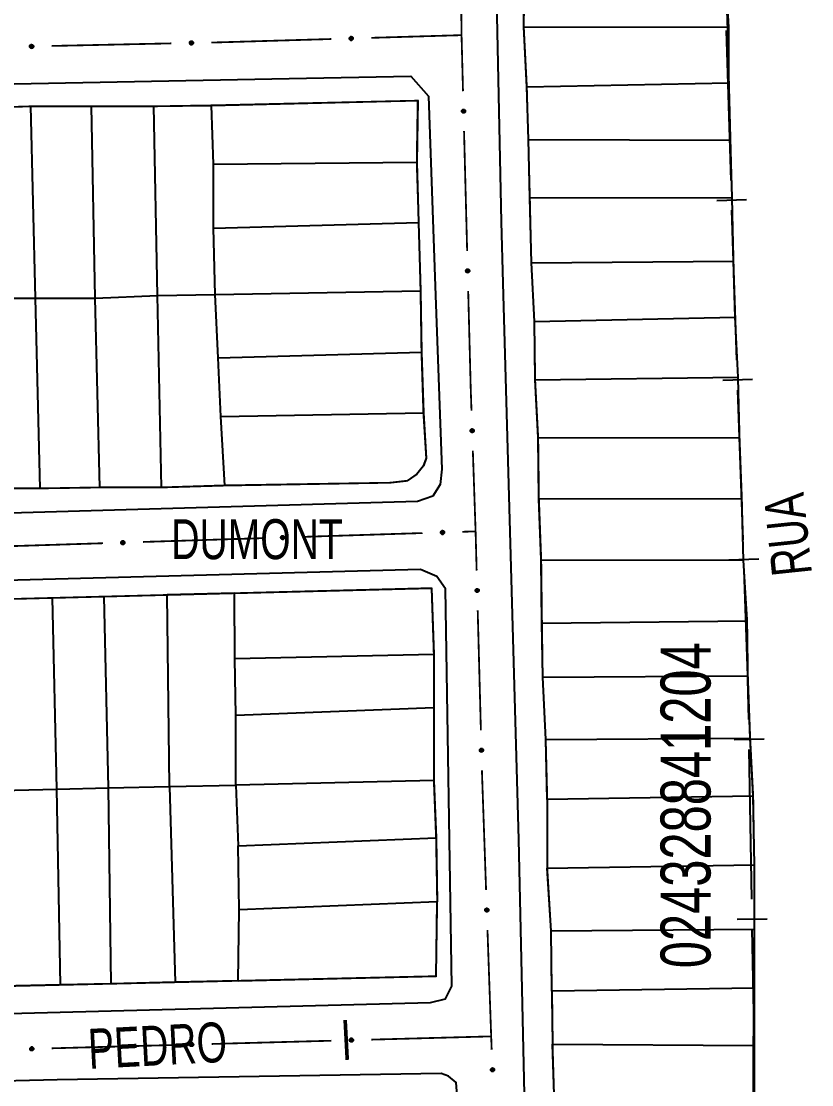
# Model space of a CAD drawing. Extents: x 203604 to 204690, y 4848469 to 4850418.
# Drawn here: x 204055.9 to 204135.1, y 4849908.1 to 4850014.5 of the extents above; entities that cross this region are included whole.
import ezdxf

# ---------------------------------------------------------------- set-up
doc = ezdxf.new("R2010")
doc.units = 0
doc.header["$LTSCALE"] = 1.5
doc.header["$MEASUREMENT"] = 0
for name, color, linetype in [('CD_MALHA_LOTES', 7, 'CONTINUOUS'), ('CD_TXT_QUADRA', 2, 'CONTINUOUS'), ('LM-LIM-SETORES-BAIRROS', 7, 'CONTINUOUS'), ('RU-QUADRA', 210, 'CONTINUOUS'), ('SV-EIXO-RUA-PAV', 20, 'CONTINUOUS'), ('SV-RUA-PAVIM', 7, 'CONTINUOUS'), ('SV-TXT-RUA-N-PAV', 7, 'CONTINUOUS'), ('SV-TXT-RUA-PAV', 7, 'CONTINUOUS')]:
    doc.layers.add(name, color=color, linetype=linetype)
doc.styles.add('ARIAL', font='ARIAL.SHX')

msp = doc.modelspace()

# ---------------------------------------------------------------- linework, layer by layer
at = {"layer": 'CD_MALHA_LOTES', "linetype": 'Continuous', "flags": 128}
for points in [[(204106.235214, 4850013.913119), (204106.310996, 4850020.278766)], [(204126.772004, 4850013.874946), (204106.235214, 4850013.913119)], [(204106.53834, 4850007.926379), (204106.235214, 4850013.913119)], [(204106.53834, 4850007.926379), (204126.772004, 4850008.343178)], [(204106.689903, 4850002.659564), (204106.53834, 4850007.926379)], [(204074.976898, 4850006.079948), (204095.613416, 4850006.553263)], [(204095.613416, 4850006.553263), (204095.518754, 4850000.400172)], [(204051.027176, 4850005.795959), (204056.896278, 4850005.985285)], [(204057.369593, 4849986.76871), (204056.896278, 4850005.985285)], [(204056.896278, 4850005.985285), (204062.954706, 4850005.985285)], [(204062.954706, 4850005.985285), (204069.202459, 4850005.985285)], [(204063.333357, 4849986.76871), (204062.954706, 4850005.985285)], [(204069.202459, 4850005.985285), (204074.976898, 4850006.079948)], [(204069.581111, 4849987.052699), (204069.202459, 4850005.985285)], [(204075.166224, 4850000.210846), (204074.976898, 4850006.079948)], [(204106.689903, 4850002.659564), (204126.923567, 4850002.583783)], [(204106.841466, 4849996.824388), (204106.689903, 4850002.659564)], [(204075.166224, 4850000.210846), (204095.518754, 4850000.400172)], [(204075.166224, 4849993.773767), (204075.166224, 4850000.210846)], [(204095.518754, 4850000.400172), (204095.708079, 4849994.341745)], [(204106.841466, 4849996.824388), (204127.07513, 4849996.862279)], [(204106.993029, 4849990.307178), (204106.841466, 4849996.824388)], [(204075.166224, 4849993.773767), (204095.708079, 4849994.341745)], [(204075.355549, 4849987.147362), (204075.166224, 4849993.773767)], [(204095.708079, 4849994.341745), (204095.897405, 4849987.526014)], [(204106.993029, 4849990.307178), (204127.226693, 4849990.496632)], [(204107.296155, 4849984.434111), (204106.993029, 4849990.307178)], [(204075.355549, 4849987.147362), (204095.897405, 4849987.526014)], [(204095.897405, 4849987.526014), (204095.992068, 4849981.372923)], [(204051.78448, 4849986.76871), (204057.369593, 4849986.76871)], [(204057.842907, 4849967.741461), (204057.369593, 4849986.76871)], [(204057.369593, 4849986.76871), (204063.333357, 4849986.76871)], [(204063.333357, 4849986.76871), (204069.581111, 4849987.052699)], [(204063.806672, 4849967.836124), (204063.333357, 4849986.76871)], [(204069.581111, 4849987.052699), (204075.355549, 4849987.147362)], [(204069.959762, 4849967.836124), (204069.581111, 4849987.052699)], [(204075.639538, 4849980.804946), (204075.355549, 4849987.147362)], [(204107.296155, 4849984.434111), (204127.378256, 4849984.8888)], [(204107.371937, 4849978.598935), (204107.296155, 4849984.434111)], [(204075.639538, 4849980.804946), (204095.992068, 4849981.372923)], [(204095.992068, 4849981.372923), (204096.181394, 4849975.314496)], [(204075.923527, 4849974.935844), (204075.639538, 4849980.804946)], [(204107.371937, 4849978.598935), (204127.681382, 4849978.86417)], [(204107.675063, 4849972.83954), (204107.371937, 4849978.598935)], [(204075.923527, 4849974.935844), (204096.181394, 4849975.314496)], [(204076.302179, 4849968.02545), (204075.923527, 4849974.935844)], [(204096.181394, 4849975.314496), (204096.465383, 4849970.770675), (204096.181394, 4849970.013372), (204095.518754, 4849969.161405), (204094.572124, 4849968.498765), (204092.868191, 4849968.309439), (204076.302179, 4849968.02545)], [(204107.675063, 4849972.83954), (204127.832945, 4849972.801649)], [(204107.750844, 4849966.701237), (204107.675063, 4849972.83954)], [(204057.842907, 4849967.741461), (204052.352457, 4849967.741461)], [(204063.806672, 4849967.836124), (204057.842907, 4849967.741461)], [(204069.959762, 4849967.836124), (204063.806672, 4849967.836124)], [(204076.302179, 4849968.02545), (204069.959762, 4849967.836124)], [(204107.750844, 4849966.701237), (204128.060289, 4849966.739128)], [(204107.978189, 4849960.600826), (204107.750844, 4849966.701237)], [(204107.978189, 4849960.600826), (204128.211852, 4849960.562935)], [(204108.05397, 4849954.235179), (204107.978189, 4849960.600826)], [(204077.28666, 4849957.249547), (204097.002012, 4849957.759916)], [(204097.002012, 4849957.759916), (204097.227215, 4849951.116433)], [(204053.647463, 4849956.637602), (204059.051623, 4849956.777499)], [(204059.051623, 4849956.777499), (204064.233645, 4849956.911646)], [(204059.497256, 4849937.634385), (204059.051623, 4849956.777499)], [(204064.233645, 4849956.911646), (204070.532187, 4849957.074695)], [(204064.681954, 4849937.754032), (204064.233645, 4849956.911646)], [(204077.28666, 4849957.249547), (204070.532187, 4849957.074695)], [(204070.764388, 4849937.894396), (204070.532187, 4849957.074695)], [(204077.296767, 4849950.666028), (204077.28666, 4849957.249547)], [(204108.05397, 4849954.235179), (204128.59076, 4849954.500414)], [(204108.129752, 4849948.854691), (204108.05397, 4849954.235179)], [(204097.227215, 4849951.116433), (204077.296767, 4849950.666028)], [(204097.227215, 4849951.116433), (204097.227215, 4849945.824168)], [(204077.409369, 4849945.035958), (204077.296767, 4849950.666028)], [(204108.129752, 4849948.854691), (204128.666541, 4849948.968364)], [(204108.432878, 4849942.602717), (204108.129752, 4849948.854691)], [(204077.409369, 4849945.035958), (204097.227215, 4849945.824168)], [(204097.227215, 4849945.824168), (204097.227215, 4849938.505077)], [(204077.412126, 4849938.047805), (204077.409369, 4849945.035958)], [(204108.432878, 4849942.602717), (204128.893886, 4849942.75428)], [(204108.584441, 4849936.615977), (204108.432878, 4849942.602717)], [(204097.227215, 4849938.505077), (204077.412126, 4849938.047805)], [(204097.227215, 4849938.505077), (204097.452418, 4849932.762405)], [(204053.875676, 4849937.491664), (204059.497256, 4849937.634385)], [(204059.497256, 4849937.634385), (204064.681954, 4849937.754032)], [(204059.850661, 4849918.04219), (204059.497256, 4849937.634385)], [(204064.681954, 4849937.754032), (204070.764388, 4849937.894396)], [(204064.917616, 4849918.159458), (204064.681954, 4849937.754032)], [(204070.764388, 4849937.894396), (204077.412126, 4849938.047805)], [(204070.764388, 4849937.894396), (204071.335064, 4849918.307981)], [(204077.412126, 4849938.047805), (204077.634571, 4849931.974195)], [(204129.197012, 4849936.919103), (204108.584441, 4849936.615977)], [(204108.584441, 4849936.615977), (204108.584441, 4849929.71986)], [(204077.634571, 4849931.974195), (204097.452418, 4849932.762405)], [(204077.747173, 4849925.555916), (204077.634571, 4849931.974195)], [(204097.452418, 4849932.762405), (204097.565019, 4849926.344125)], [(204108.584441, 4849929.71986), (204129.310684, 4849930.060876)], [(204108.963348, 4849923.467885), (204108.584441, 4849929.71986)], [(204077.642576, 4849918.45396), (204077.747173, 4849925.555916)], [(204097.565019, 4849926.344125), (204077.747173, 4849925.555916)], [(204097.452418, 4849918.912433), (204097.565019, 4849926.344125)], [(204108.963348, 4849923.467885), (204129.310684, 4849923.619448)], [(204109.03913, 4849917.405364), (204108.963348, 4849923.467885)], [(204064.917616, 4849918.159458), (204059.850661, 4849918.04219)], [(204071.335064, 4849918.307981), (204064.917616, 4849918.159458)], [(204077.642576, 4849918.45396), (204071.335064, 4849918.307981)], [(204077.642576, 4849918.45396), (204097.452418, 4849918.912433)], [(204059.850661, 4849918.04219), (204053.880772, 4849917.904025)], [(204129.310684, 4849917.70849), (204109.03913, 4849917.405364)], [(204109.03913, 4849917.405364), (204109.114911, 4849912.100658)], [(204109.266475, 4849907.061188), (204109.114911, 4849912.100658)]]:
    msp.add_lwpolyline(points, dxfattribs=at)
at = {"layer": 'CD_MALHA_LOTES', "linetype": 'Continuous'}
for points in [[(204126.772004, 4850013.874946), (204126.393096, 4850020.695564)], [(204126.772004, 4850008.343178), (204126.772004, 4850013.874946)], [(204126.923567, 4850002.583783), (204126.772004, 4850008.343178)], [(204127.07513, 4849996.862279), (204126.923567, 4850002.583783)], [(204127.226693, 4849990.496632), (204127.07513, 4849996.862279)], [(204127.378256, 4849984.8888), (204127.226693, 4849990.496632)], [(204127.681382, 4849978.86417), (204127.378256, 4849984.8888)], [(204127.832945, 4849972.801649), (204127.681382, 4849978.86417)], [(204128.060289, 4849966.739128), (204127.832945, 4849972.801649)], [(204128.211852, 4849960.562935), (204128.060289, 4849966.739128)], [(204128.59076, 4849954.500414), (204128.211852, 4849960.562935)], [(204128.666541, 4849948.968364), (204128.59076, 4849954.500414)], [(204128.893886, 4849942.75428), (204128.666541, 4849948.968364)], [(204129.197012, 4849936.919103), (204128.893886, 4849942.75428)], [(204129.310684, 4849930.060876), (204129.197012, 4849936.919103)], [(204129.310684, 4849923.619448), (204129.310684, 4849930.060876)], [(204129.310684, 4849917.70849), (204129.310684, 4849923.619448)], [(204129.234903, 4849911.987413), (204129.310684, 4849917.70849)], [(204109.114911, 4849912.100658), (204129.234903, 4849911.987413)], [(204129.234903, 4849907.288532), (204129.234903, 4849911.987413)]]:
    msp.add_lwpolyline(points, dxfattribs=at)
at = {"layer": 'LM-LIM-SETORES-BAIRROS'}
for points in [[(204126.978653, 4849998.577521), (204126.518449, 4850013.57046)], [(204128.539307, 4849996.624483), (204125.540719, 4849996.532442)], [(204127.226693, 4849990.496632), (204127.070693, 4849995.578933)], [(204127.258409, 4849989.581877), (204127.226693, 4849990.496632)], [(204127.570265, 4849980.587281), (204127.258409, 4849989.581877)], [(204129.138666, 4849978.640458), (204126.140467, 4849978.536506)], [(204128.193978, 4849962.59809), (204127.674217, 4849977.589083)], [(204129.762379, 4849960.651268), (204126.76418, 4849960.547315)], [(204128.666541, 4849948.968364), (204128.29793, 4849959.599892)], [(204128.672847, 4849948.606335), (204128.666541, 4849948.968364)], [(204128.742509, 4849944.606942), (204128.672847, 4849948.606335)], [(204130.277112, 4849942.633368), (204127.277567, 4849942.581122)], [(204129.055986, 4849926.609672), (204128.794755, 4849941.607397)], [(204130.590589, 4849924.636098), (204127.591044, 4849924.583852)], [(204129.310684, 4849911.986986), (204129.108232, 4849923.610127)], [(204129.312485, 4849911.611894), (204129.310684, 4849911.986986)], [(204129.326885, 4849908.611929), (204129.312485, 4849911.611894)]]:
    msp.add_lwpolyline(points, dxfattribs=at)
at = {"layer": 'RU-QUADRA', "linetype": 'Continuous', "const_width": 0.18, "flags": 128}
for points in [[(204125.786844, 4850037.405387), (204105.780525, 4850037.140152), (204105.932088, 4850031.608102), (204106.083651, 4850026.038161), (204106.310996, 4850020.278766), (204106.235214, 4850013.913119), (204106.53834, 4850007.926379), (204106.689903, 4850002.659564), (204106.841466, 4849996.824388), (204106.993029, 4849990.307178), (204107.296155, 4849984.434111), (204107.371937, 4849978.598935), (204107.675063, 4849972.83954), (204107.750844, 4849966.701237), (204107.978189, 4849960.600826), (204108.05397, 4849954.235179), (204108.129752, 4849948.854691), (204108.432878, 4849942.602717), (204108.584441, 4849936.615977), (204108.584441, 4849929.71986), (204108.963348, 4849923.467885), (204109.03913, 4849917.405364), (204109.114911, 4849912.100658), (204109.266475, 4849907.061188)], [(204129.310684, 4849907.288532), (204129.310684, 4849911.986986), (204129.310684, 4849917.70849), (204129.310684, 4849923.619448), (204129.310684, 4849930.060876), (204129.197012, 4849936.919103), (204128.893886, 4849942.75428), (204128.666541, 4849948.968364), (204128.59076, 4849954.500414), (204128.211852, 4849960.562935), (204128.060289, 4849966.739128), (204127.832945, 4849972.801649), (204127.681382, 4849978.86417), (204127.378256, 4849984.8888), (204127.226693, 4849990.496632), (204127.07513, 4849996.862279), (204126.923567, 4850002.583783), (204126.772004, 4850008.343178), (204126.620441, 4850013.875228), (204126.393096, 4850020.695564), (204126.08997, 4850026.417068), (204125.862626, 4850031.721774), (204125.786844, 4850037.405387)], [(204052.352457, 4849967.741461), (204057.842907, 4849967.741461), (204063.806672, 4849967.836124), (204069.959762, 4849967.836124), (204076.302179, 4849968.02545), (204092.868191, 4849968.309439), (204094.572124, 4849968.498765), (204095.518754, 4849969.161405), (204096.181394, 4849970.013372), (204096.465383, 4849970.770675), (204096.181394, 4849975.314496), (204095.992068, 4849981.372923), (204095.897405, 4849987.526014), (204095.708079, 4849994.341745), (204095.518754, 4850000.400172), (204095.613416, 4850006.553263), (204074.976898, 4850006.079948), (204069.202459, 4850005.985285), (204062.954706, 4850005.985285), (204056.896278, 4850005.985285), (204051.027176, 4850005.795959)], [(204053.880772, 4849917.904025), (204059.850661, 4849918.04219), (204064.917616, 4849918.159458), (204071.335064, 4849918.307981), (204077.642576, 4849918.45396), (204097.452418, 4849918.912433), (204097.565019, 4849926.344125), (204097.452418, 4849932.762405), (204097.227215, 4849938.505077), (204097.227215, 4849945.824168), (204097.227215, 4849951.116433), (204097.002012, 4849957.759916), (204077.28666, 4849957.249547), (204070.532187, 4849957.074695), (204064.233645, 4849956.911646), (204059.051623, 4849956.777499), (204053.647463, 4849956.637602)]]:
    msp.add_lwpolyline(points, dxfattribs=at)
at = {"layer": 'SV-EIXO-RUA-PAV', "const_width": 0.18}
for points in [[(204099.946686, 4850019.500584), (204099.997943, 4850013.500803)], [(204090.96124, 4850012.841449), (204099.957279, 4850013.108439)], [(204099.957279, 4850013.108439), (204100.01, 4850013.11)], [(204099.997943, 4850013.500803), (204100, 4850013.26)], [(204100, 4850013.26), (204100.149455, 4850007.502751)], [(204058.971801, 4850012.029914), (204070.969038, 4850012.287397)], [(204074.968117, 4850012.373224), (204075.75, 4850012.39)], [(204075.75, 4850012.39), (204086.963, 4850012.722786)], [(204100.253257, 4850003.504098), (204100.564665, 4849991.50814)], [(204100.668467, 4849987.509487), (204100.902023, 4849978.512518)], [(204100.902023, 4849978.512518), (204100.92, 4849977.82)], [(204100.92, 4849977.82), (204100.998574, 4849975.514089)], [(204101.134796, 4849971.516409), (204101.407238, 4849963.52105)], [(204068.109788, 4849962.379955), (204080.103713, 4849962.761759)], [(204084.101687, 4849962.889026), (204096.095612, 4849963.27083)], [(204100.093587, 4849963.398098), (204101.09308, 4849963.429915)], [(204101.09308, 4849963.429915), (204101.41, 4849963.44)], [(204101.407238, 4849963.52105), (204101.41, 4849963.44)], [(204101.41, 4849963.44), (204101.514189, 4849959.522482)], [(204052.117889, 4849961.870884), (204064.111813, 4849962.252687)], [(204101.620535, 4849955.523896), (204101.939571, 4849943.528138)], [(204102.045916, 4849939.529552), (204102.06, 4849939)], [(204102.06, 4849939), (204102.459525, 4849927.536699)], [(204102.598851, 4849923.539126), (204102.947165, 4849913.545194)], [(204102.97, 4849912.89), (204090.974423, 4849912.564219)], [(204102.947165, 4849913.545194), (204102.97, 4849912.89)], [(204102.97, 4849912.89), (204103.020605, 4849911.546545)], [(204070.981795, 4849912.021251), (204058.986218, 4849911.69547)], [(204086.975897, 4849912.455626), (204074.98032, 4849912.129845)]]:
    msp.add_lwpolyline(points, dxfattribs=at)
at = {"layer": 'SV-EIXO-RUA-PAV'}
for points in [[(204088.815237, 4850012.887887), (204088.848272, 4850012.923953), (204088.884038, 4850012.948195), (204088.919689, 4850012.959828), (204088.953873, 4850012.961892), (204088.989082, 4850012.960066), (204089.024175, 4850012.950393), (204089.060745, 4850012.931029), (204089.097157, 4850012.898145), (204089.119582, 4850012.859873), (204089.132857, 4850012.825532), (204089.137062, 4850012.790011), (204089.134715, 4850012.755837), (204089.123462, 4850012.719717), (204089.103477, 4850012.682848), (204089.069524, 4850012.647035), (204089.034296, 4850012.623509), (204088.999518, 4850012.613163), (204088.963781, 4850012.609161), (204088.927857, 4850012.611457), (204088.893464, 4850012.62115), (204088.856379, 4850012.641339), (204088.821476, 4850012.675319), (204088.797611, 4850012.710186), (204088.786779, 4850012.74481), (204088.783631, 4850012.780082), (204088.785034, 4850012.815419), (204088.793289, 4850012.8511), (204088.815237, 4850012.887887)], [(204056.826252, 4850012.093973), (204056.859582, 4850012.129766), (204056.895546, 4850012.153713), (204056.931291, 4850012.165053), (204056.965491, 4850012.166837), (204057.000684, 4850012.164722), (204057.035696, 4850012.154761), (204057.072106, 4850012.135097), (204057.108246, 4850012.101915), (204057.130357, 4850012.063461), (204057.143349, 4850012.029012), (204057.147263, 4850011.993457), (204057.144635, 4850011.959303), (204057.133085, 4850011.923277), (204057.112798, 4850011.886573), (204057.078553, 4850011.85104), (204057.043133, 4850011.827805), (204057.008271, 4850011.817745), (204056.972502, 4850011.814036), (204056.936598, 4850011.816627), (204056.902286, 4850011.826603), (204056.865368, 4850011.847095), (204056.830745, 4850011.88136), (204056.807167, 4850011.916422), (204056.79662, 4850011.951134), (204056.793762, 4850011.986431), (204056.795454, 4850012.021755), (204056.804002, 4850012.057367), (204056.826252, 4850012.093973)], [(204072.822568, 4850012.437283), (204072.855898, 4850012.473076), (204072.891862, 4850012.497023), (204072.927607, 4850012.508363), (204072.961807, 4850012.510147), (204072.997, 4850012.508032), (204073.032012, 4850012.498071), (204073.068423, 4850012.478407), (204073.104563, 4850012.445225), (204073.126673, 4850012.406771), (204073.139665, 4850012.372321), (204073.143579, 4850012.336767), (204073.140951, 4850012.302613), (204073.129402, 4850012.266587), (204073.109114, 4850012.229883), (204073.074869, 4850012.19435), (204073.039449, 4850012.171115), (204073.004587, 4850012.161055), (204072.968819, 4850012.157346), (204072.932915, 4850012.159936), (204072.898603, 4850012.169912), (204072.861685, 4850012.190405), (204072.827061, 4850012.22467), (204072.803484, 4850012.259732), (204072.792936, 4850012.294444), (204072.790078, 4850012.329741), (204072.791771, 4850012.365065), (204072.800319, 4850012.400677), (204072.822568, 4850012.437283)], [(204100.307671, 4850005.649913), (204100.343613, 4850005.616745), (204100.367722, 4850005.580889), (204100.379222, 4850005.545195), (204100.38116, 4850005.511004), (204100.379203, 4850005.475801), (204100.369399, 4850005.440745), (204100.3499, 4850005.404247), (204100.316881, 4850005.367958), (204100.278526, 4850005.345675), (204100.244136, 4850005.332528), (204100.208599, 4850005.328454), (204100.174434, 4850005.330928), (204100.138356, 4850005.342316), (204100.101561, 4850005.362438), (204100.065875, 4850005.396523), (204100.042481, 4850005.431838), (204100.032264, 4850005.466655), (204100.028394, 4850005.502406), (204100.030823, 4850005.538322), (204100.040645, 4850005.572678), (204100.060971, 4850005.609688), (204100.09508, 4850005.644465), (204100.130036, 4850005.6682), (204100.1647, 4850005.678903), (204100.199984, 4850005.68192), (204100.235315, 4850005.680386), (204100.270965, 4850005.671998), (204100.307671, 4850005.649913)], [(204100.722881, 4849989.655302), (204100.758823, 4849989.622133), (204100.782932, 4849989.586277), (204100.794432, 4849989.550583), (204100.79637, 4849989.516392), (204100.794413, 4849989.48119), (204100.784609, 4849989.446133), (204100.76511, 4849989.409635), (204100.732091, 4849989.373346), (204100.693736, 4849989.351063), (204100.659346, 4849989.337916), (204100.623809, 4849989.333843), (204100.589644, 4849989.336317), (204100.553566, 4849989.347704), (204100.516771, 4849989.367826), (204100.481085, 4849989.401912), (204100.457691, 4849989.437227), (204100.447474, 4849989.472043), (204100.443605, 4849989.507795), (204100.446033, 4849989.54371), (204100.455855, 4849989.578066), (204100.476181, 4849989.615076), (204100.51029, 4849989.649853), (204100.545246, 4849989.673588), (204100.57991, 4849989.684291), (204100.615194, 4849989.687308), (204100.650526, 4849989.685774), (204100.686175, 4849989.677387), (204100.722881, 4849989.655302)], [(204101.171808, 4849973.662595), (204101.208019, 4849973.629719), (204101.232418, 4849973.59406), (204101.244207, 4849973.55846), (204101.246422, 4849973.524286), (204101.24475, 4849973.489069), (204101.235231, 4849973.453934), (204101.216028, 4849973.417279), (204101.183304, 4849973.380723), (204101.145132, 4849973.35813), (204101.110849, 4849973.344705), (204101.075347, 4849973.340343), (204101.041162, 4849973.34254), (204101.004993, 4849973.353635), (204100.968037, 4849973.373458), (204100.932075, 4849973.407253), (204100.908395, 4849973.442377), (204100.897896, 4849973.47711), (204100.893737, 4849973.512829), (204100.895875, 4849973.548762), (204100.905418, 4849973.583197), (204100.925443, 4849973.620371), (204100.959269, 4849973.655423), (204100.994032, 4849973.679441), (204101.028608, 4849973.690425), (204101.063866, 4849973.693727), (204101.099209, 4849973.69248), (204101.134925, 4849973.684382), (204101.171808, 4849973.662595)], [(204081.95559, 4849962.930846), (204081.988547, 4849962.966983), (204082.024261, 4849962.991301), (204082.059886, 4849963.003011), (204082.094066, 4849963.005149), (204082.129279, 4849963.003399), (204082.164392, 4849962.993801), (204082.201005, 4849962.974516), (204082.237487, 4849962.94171), (204082.259994, 4849962.903487), (204082.273343, 4849962.869174), (204082.277625, 4849962.833663), (204082.275351, 4849962.799483), (204082.264176, 4849962.763339), (204082.24427, 4849962.726427), (204082.210394, 4849962.690541), (204082.175218, 4849962.66694), (204082.140462, 4849962.656519), (204082.104733, 4849962.65244), (204082.068804, 4849962.654658), (204082.034391, 4849962.664278), (204081.997262, 4849962.684387), (204081.962286, 4849962.718291), (204081.938346, 4849962.753107), (204081.92744, 4849962.787708), (204081.924216, 4849962.822973), (204081.925542, 4849962.858313), (204081.933721, 4849962.894011), (204081.95559, 4849962.930846)], [(204097.947489, 4849963.439917), (204097.980446, 4849963.476054), (204098.01616, 4849963.500373), (204098.051786, 4849963.512082), (204098.085965, 4849963.514221), (204098.121179, 4849963.51247), (204098.156292, 4849963.502872), (204098.192904, 4849963.483588), (204098.229386, 4849963.450782), (204098.251894, 4849963.412558), (204098.265242, 4849963.378246), (204098.269524, 4849963.342734), (204098.267251, 4849963.308554), (204098.256075, 4849963.272411), (204098.236169, 4849963.235499), (204098.202294, 4849963.199613), (204098.167117, 4849963.176011), (204098.132361, 4849963.16559), (204098.096633, 4849963.161511), (204098.060704, 4849963.163729), (204098.02629, 4849963.173349), (204097.989162, 4849963.193458), (204097.954185, 4849963.227363), (204097.930246, 4849963.262178), (204097.919339, 4849963.296779), (204097.916115, 4849963.332044), (204097.917442, 4849963.367384), (204097.92562, 4849963.403083), (204097.947489, 4849963.439917)], [(204065.96369, 4849962.421774), (204065.996647, 4849962.457911), (204066.032362, 4849962.48223), (204066.067987, 4849962.493939), (204066.102166, 4849962.496078), (204066.13738, 4849962.494327), (204066.172493, 4849962.48473), (204066.209105, 4849962.465445), (204066.245587, 4849962.432639), (204066.268095, 4849962.394416), (204066.281443, 4849962.360103), (204066.285725, 4849962.324591), (204066.283452, 4849962.290412), (204066.272276, 4849962.254268), (204066.25237, 4849962.217356), (204066.218495, 4849962.18147), (204066.183318, 4849962.157869), (204066.148562, 4849962.147448), (204066.112834, 4849962.143369), (204066.076905, 4849962.145587), (204066.042492, 4849962.155207), (204066.005363, 4849962.175316), (204065.970387, 4849962.20922), (204065.946447, 4849962.244036), (204065.93554, 4849962.278636), (204065.932317, 4849962.313902), (204065.933643, 4849962.349242), (204065.941821, 4849962.38494), (204065.96369, 4849962.421774)], [(204101.673584, 4849957.669745), (204101.709548, 4849957.6366), (204101.733679, 4849957.600759), (204101.745202, 4849957.565073), (204101.747162, 4849957.530883), (204101.745227, 4849957.495679), (204101.735446, 4849957.460616), (204101.715969, 4849957.424106), (204101.682973, 4849957.387795), (204101.644633, 4849957.365488), (204101.61025, 4849957.352319), (204101.574717, 4849957.348223), (204101.54055, 4849957.350676), (204101.504465, 4849957.36204), (204101.467657, 4849957.382139), (204101.431949, 4849957.416202), (204101.408532, 4849957.451502), (204101.398293, 4849957.486312), (204101.394401, 4849957.522061), (204101.396807, 4849957.557977), (204101.406607, 4849957.59234), (204101.42691, 4849957.629363), (204101.460997, 4849957.664162), (204101.495938, 4849957.687919), (204101.530595, 4849957.698644), (204101.565876, 4849957.701683), (204101.601209, 4849957.700172), (204101.636864, 4849957.691807), (204101.673584, 4849957.669745)], [(204102.098965, 4849941.675401), (204102.134929, 4849941.642256), (204102.159061, 4849941.606414), (204102.170583, 4849941.570728), (204102.172543, 4849941.536538), (204102.170608, 4849941.501334), (204102.160827, 4849941.466272), (204102.141351, 4849941.429761), (204102.108355, 4849941.393451), (204102.070014, 4849941.371144), (204102.035632, 4849941.357975), (204102.000098, 4849941.353879), (204101.965931, 4849941.356331), (204101.929846, 4849941.367696), (204101.893039, 4849941.387795), (204101.857331, 4849941.421857), (204101.833914, 4849941.457157), (204101.823675, 4849941.491967), (204101.819783, 4849941.527717), (204101.822189, 4849941.563633), (204101.831989, 4849941.597996), (204101.852292, 4849941.635019), (204101.886378, 4849941.669817), (204101.921319, 4849941.693575), (204101.955976, 4849941.7043), (204101.991258, 4849941.707339), (204102.026591, 4849941.705828), (204102.062246, 4849941.697463), (204102.098965, 4849941.675401)], [(204102.634197, 4849925.68534), (204102.670433, 4849925.652493), (204102.69486, 4849925.616852), (204102.706676, 4849925.581262), (204102.708918, 4849925.547089), (204102.707274, 4849925.51187), (204102.697782, 4849925.476728), (204102.678608, 4849925.440058), (204102.645912, 4849925.403477), (204102.607757, 4849925.380855), (204102.573485, 4849925.367403), (204102.537986, 4849925.363014), (204102.5038, 4849925.365184), (204102.467622, 4849925.376251), (204102.43065, 4849925.396045), (204102.394662, 4849925.429812), (204102.370955, 4849925.464917), (204102.360429, 4849925.499642), (204102.356243, 4849925.535358), (204102.358352, 4849925.571293), (204102.367868, 4849925.605735), (204102.387865, 4849925.642924), (204102.421664, 4849925.678003), (204102.456407, 4849925.702048), (204102.490975, 4849925.713058), (204102.52623, 4849925.716388), (204102.561574, 4849925.715169), (204102.597297, 4849925.707098), (204102.634197, 4849925.68534)], [(204057.133571, 4849911.535034), (204057.100446, 4849911.499052), (204057.064618, 4849911.4749), (204057.028938, 4849911.463357), (204056.994749, 4849911.461378), (204056.959545, 4849911.463293), (204056.924477, 4849911.473055), (204056.887955, 4849911.492511), (204056.851626, 4849911.525486), (204056.829298, 4849911.563814), (204056.816109, 4849911.598189), (204056.811993, 4849911.63372), (204056.814427, 4849911.667889), (204056.825771, 4849911.70398), (204056.845849, 4849911.740799), (204056.879891, 4849911.776526), (204056.915178, 4849911.799963), (204056.949982, 4849911.810222), (204056.985729, 4849911.814133), (204057.021647, 4849911.811748), (204057.056016, 4849911.801967), (204057.09305, 4849911.781685), (204057.127868, 4849911.747618), (204057.151645, 4849911.71269), (204057.162389, 4849911.678039), (204057.165448, 4849911.642759), (204057.163957, 4849911.607426), (204057.155612, 4849911.571766), (204057.133571, 4849911.535034)], [(204073.127674, 4849911.969409), (204073.094548, 4849911.933426), (204073.058721, 4849911.909275), (204073.023041, 4849911.897732), (204072.988852, 4849911.895753), (204072.953647, 4849911.897668), (204072.918579, 4849911.907429), (204072.882058, 4849911.926885), (204072.845729, 4849911.959861), (204072.8234, 4849911.998189), (204072.810212, 4849912.032563), (204072.806096, 4849912.068095), (204072.808529, 4849912.102263), (204072.819874, 4849912.138355), (204072.839951, 4849912.175173), (204072.873994, 4849912.210901), (204072.909281, 4849912.234337), (204072.944085, 4849912.244596), (204072.979832, 4849912.248508), (204073.01575, 4849912.246122), (204073.050118, 4849912.236342), (204073.087153, 4849912.21606), (204073.12197, 4849912.181992), (204073.145747, 4849912.147065), (204073.156492, 4849912.112414), (204073.159551, 4849912.077134), (204073.15806, 4849912.0418), (204073.149715, 4849912.006141), (204073.127674, 4849911.969409)], [(204089.121776, 4849912.403783), (204089.088651, 4849912.367801), (204089.052823, 4849912.343649), (204089.017144, 4849912.332106), (204088.982955, 4849912.330127), (204088.94775, 4849912.332042), (204088.912682, 4849912.341804), (204088.87616, 4849912.361259), (204088.839832, 4849912.394235), (204088.817503, 4849912.432563), (204088.804315, 4849912.466938), (204088.800199, 4849912.502469), (204088.802632, 4849912.536638), (204088.813976, 4849912.572729), (204088.834054, 4849912.609548), (204088.868097, 4849912.645275), (204088.903383, 4849912.668712), (204088.938188, 4849912.67897), (204088.973935, 4849912.682882), (204089.009853, 4849912.680497), (204089.044221, 4849912.670716), (204089.081255, 4849912.650434), (204089.116073, 4849912.616367), (204089.13985, 4849912.581439), (204089.150595, 4849912.546788), (204089.153653, 4849912.511508), (204089.152162, 4849912.476175), (204089.143817, 4849912.440515), (204089.121776, 4849912.403783)], [(204103.200483, 4849909.695685), (204103.236811, 4849909.662939), (204103.261337, 4849909.627367), (204103.273254, 4849909.59181), (204103.275592, 4849909.557644), (204103.274047, 4849909.522421), (204103.264654, 4849909.487252), (204103.245583, 4849909.450528), (204103.21299, 4849909.413856), (204103.174898, 4849909.391126), (204103.140664, 4849909.377577), (204103.105178, 4849909.373089), (204103.070986, 4849909.375163), (204103.034777, 4849909.386128), (204102.99775, 4849909.405818), (204102.961667, 4849909.439484), (204102.937861, 4849909.474522), (204102.927238, 4849909.509217), (204102.922951, 4849909.544921), (204102.924959, 4849909.580862), (204102.934379, 4849909.615331), (204102.954271, 4849909.652576), (204102.987971, 4849909.68775), (204103.022646, 4849909.711892), (204103.057183, 4849909.723), (204103.092429, 4849909.726429), (204103.127776, 4849909.725309), (204103.163521, 4849909.717339), (204103.200483, 4849909.695685)]]:
    msp.add_lwpolyline(points, close=True, dxfattribs=at)
for points in [[(204088.783631, 4850012.780082), (204089.132857, 4850012.825532)], [(204088.785034, 4850012.815419), (204089.119582, 4850012.859873)], [(204088.788086, 4850012.798958), (204089.121194, 4850012.844338)], [(204088.793289, 4850012.8511), (204089.097157, 4850012.898145)], [(204088.793893, 4850012.833259), (204089.103775, 4850012.879314)], [(204088.805157, 4850012.867721), (204089.075484, 4850012.912602)], [(204088.815237, 4850012.887887), (204089.060745, 4850012.931029)], [(204088.834029, 4850012.906801), (204089.03508, 4850012.940071)], [(204088.848272, 4850012.923953), (204089.024175, 4850012.950393)], [(204088.868601, 4850012.93786), (204088.997809, 4850012.953981)], [(204088.884038, 4850012.948195), (204088.989082, 4850012.960066)], [(204056.793762, 4850011.986431), (204057.143349, 4850012.029012)], [(204056.795454, 4850012.021755), (204057.130357, 4850012.063461)], [(204056.79662, 4850011.951134), (204057.147263, 4850011.993457)], [(204056.797798, 4850011.968407), (204057.143604, 4850012.008584)], [(204056.798371, 4850012.00527), (204057.131841, 4850012.047912)], [(204056.804002, 4850012.057367), (204057.108246, 4850012.101915)], [(204056.80446, 4850012.039521), (204057.114709, 4850012.08303)], [(204056.80538, 4850011.933084), (204057.142942, 4850011.975814)], [(204056.807167, 4850011.916422), (204057.144635, 4850011.959303)], [(204056.816006, 4850012.07389), (204057.086693, 4850012.11655)], [(204056.821147, 4850011.897936), (204057.134154, 4850011.94014)], [(204056.826252, 4850012.093973), (204057.072106, 4850012.135097)], [(204056.830745, 4850011.88136), (204057.133085, 4850011.923277)], [(204056.845199, 4850012.112732), (204057.046516, 4850012.144349)], [(204056.851863, 4850011.865839), (204057.119909, 4850011.904348)], [(204056.859582, 4850012.129766), (204057.035696, 4850012.154761)], [(204056.865368, 4850011.847095), (204057.112798, 4850011.886573)], [(204056.880024, 4850012.143506), (204057.009361, 4850012.158565)], [(204056.889282, 4850011.839346), (204057.087929, 4850011.868176)], [(204056.895546, 4850012.153713), (204057.000684, 4850012.164722)], [(204056.902286, 4850011.826603), (204057.078553, 4850011.85104)], [(204056.923768, 4850011.822343), (204057.054439, 4850011.838796)], [(204056.936598, 4850011.816627), (204057.043133, 4850011.827805)], [(204072.790078, 4850012.329741), (204073.139665, 4850012.372321)], [(204072.791771, 4850012.365065), (204073.126673, 4850012.406771)], [(204072.792936, 4850012.294444), (204073.143579, 4850012.336767)], [(204072.794114, 4850012.311717), (204073.13992, 4850012.351894)], [(204072.794688, 4850012.348579), (204073.128157, 4850012.391222)], [(204072.800319, 4850012.400677), (204073.104563, 4850012.445225)], [(204072.800777, 4850012.382831), (204073.111026, 4850012.42634)], [(204072.801696, 4850012.276394), (204073.139259, 4850012.319124)], [(204072.803484, 4850012.259732), (204073.140951, 4850012.302613)], [(204072.812323, 4850012.4172), (204073.08301, 4850012.45986)], [(204072.817464, 4850012.241246), (204073.13047, 4850012.28345)], [(204072.822568, 4850012.437283), (204073.068423, 4850012.478407)], [(204072.827061, 4850012.22467), (204073.129402, 4850012.266587)], [(204072.841515, 4850012.456042), (204073.042833, 4850012.487659)], [(204072.848179, 4850012.209149), (204073.116225, 4850012.247658)], [(204072.855898, 4850012.473076), (204073.032012, 4850012.498071)], [(204072.861685, 4850012.190405), (204073.109114, 4850012.229883)], [(204072.876341, 4850012.486816), (204073.005677, 4850012.501875)], [(204072.885598, 4850012.182656), (204073.084246, 4850012.211486)], [(204072.891862, 4850012.497023), (204072.997, 4850012.508032)], [(204072.898603, 4850012.169912), (204073.074869, 4850012.19435)], [(204072.920084, 4850012.165653), (204073.050755, 4850012.182106)], [(204072.932915, 4850012.159936), (204073.039449, 4850012.171115)], [(204088.786779, 4850012.74481), (204089.137062, 4850012.790011)], [(204088.787815, 4850012.762092), (204089.133279, 4850012.805108)], [(204088.795687, 4850012.726832), (204089.132887, 4850012.772333)], [(204088.797611, 4850012.710186), (204089.134715, 4850012.755837)], [(204088.811742, 4850012.691816), (204089.124392, 4850012.736588)], [(204088.821476, 4850012.675319), (204089.123462, 4850012.719717)], [(204088.84272, 4850012.659972), (204089.110441, 4850012.700681)], [(204088.856379, 4850012.641339), (204089.103477, 4850012.682848)], [(204088.880356, 4850012.633786), (204089.07876, 4850012.664247)], [(204088.893464, 4850012.62115), (204089.069524, 4850012.647035)], [(204088.91498, 4850012.617067), (204089.045512, 4850012.634593)], [(204088.927857, 4850012.611457), (204089.034296, 4850012.623509)], [(204100.030823, 4850005.538322), (204100.042481, 4850005.431838)], [(204100.036482, 4850005.551178), (204100.053522, 4850005.420582)], [(204100.040645, 4850005.572678), (204100.065875, 4850005.396523)], [(204100.05333, 4850005.58574), (204100.083053, 4850005.387224)], [(204100.060971, 4850005.609688), (204100.101561, 4850005.362438)], [(204100.079655, 4850005.623278), (204100.119368, 4850005.355407)], [(204100.09508, 4850005.644465), (204100.138356, 4850005.342316)], [(204100.111613, 4850005.654137), (204100.155223, 4850005.341323)], [(204100.130036, 4850005.6682), (204100.174434, 4850005.330928)], [(204100.146689, 4850005.670062), (204100.190937, 4850005.332695)], [(204100.1647, 4850005.678903), (204100.208599, 4850005.328454)], [(204100.181978, 4850005.677803), (204100.22371, 4850005.332181)], [(204100.199984, 4850005.68192), (204100.244136, 4850005.332528)], [(204100.218843, 4850005.677395), (204100.262984, 4850005.34412)], [(204100.235315, 4850005.680386), (204100.278526, 4850005.345675)], [(204100.253122, 4850005.67146), (204100.298025, 4850005.36141)], [(204100.270965, 4850005.671998), (204100.316881, 4850005.367958)], [(204100.287542, 4850005.660069), (204100.331418, 4850005.389576)], [(204100.307671, 4850005.649913), (204100.3499, 4850005.404247)], [(204100.326515, 4850005.631051), (204100.359037, 4850005.429878)], [(204100.343613, 4850005.616745), (204100.369399, 4850005.440745)], [(204100.357445, 4850005.596364), (204100.373085, 4850005.467097)], [(204100.367722, 4850005.580889), (204100.379203, 4850005.475801)], [(204100.446033, 4849989.54371), (204100.457691, 4849989.437227)], [(204100.451692, 4849989.556566), (204100.468732, 4849989.42597)], [(204100.455855, 4849989.578066), (204100.481085, 4849989.401912)], [(204100.46854, 4849989.591128), (204100.498263, 4849989.392612)], [(204100.476181, 4849989.615076), (204100.516771, 4849989.367826)], [(204100.494865, 4849989.628666), (204100.534578, 4849989.360795)], [(204100.51029, 4849989.649853), (204100.553566, 4849989.347704)], [(204100.526823, 4849989.659525), (204100.570433, 4849989.346711)], [(204100.545246, 4849989.673588), (204100.589644, 4849989.336317)], [(204100.561899, 4849989.675451), (204100.606147, 4849989.338084)], [(204100.57991, 4849989.684291), (204100.623809, 4849989.333843)], [(204100.597188, 4849989.683192), (204100.63892, 4849989.337569)], [(204100.615194, 4849989.687308), (204100.659346, 4849989.337916)], [(204100.634053, 4849989.682784), (204100.678194, 4849989.349509)], [(204100.650526, 4849989.685774), (204100.693736, 4849989.351063)], [(204100.668332, 4849989.676849), (204100.713235, 4849989.366798)], [(204100.686175, 4849989.677387), (204100.732091, 4849989.373346)], [(204100.702752, 4849989.665457), (204100.746628, 4849989.394965)], [(204100.722881, 4849989.655302), (204100.76511, 4849989.409635)], [(204100.741725, 4849989.636439), (204100.774247, 4849989.435266)], [(204100.758823, 4849989.622133), (204100.784609, 4849989.446133)], [(204100.772655, 4849989.601753), (204100.788295, 4849989.472485)], [(204100.782932, 4849989.586277), (204100.794413, 4849989.48119)], [(204100.895875, 4849973.548762), (204100.908395, 4849973.442377)], [(204100.901429, 4849973.561664), (204100.919528, 4849973.431211)], [(204100.905418, 4849973.583197), (204100.932075, 4849973.407253)], [(204100.917996, 4849973.596361), (204100.949328, 4849973.398093)], [(204100.925443, 4849973.620371), (204100.968037, 4849973.373458)], [(204100.944016, 4849973.634112), (204100.9859, 4849973.366572)], [(204100.959269, 4849973.655423), (204101.004993, 4849973.353635)], [(204100.975723, 4849973.665229), (204101.021868, 4849973.352779)], [(204100.994032, 4849973.679441), (204101.041162, 4849973.34254)], [(204101.010669, 4849973.681438), (204101.057651, 4849973.344441)], [(204101.028608, 4849973.690425), (204101.075347, 4849973.340343)], [(204101.045894, 4849973.689465), (204101.090427, 4849973.344193)], [(204101.063866, 4849973.693727), (204101.110849, 4849973.344705)], [(204101.082761, 4849973.689356), (204101.129603, 4849973.35645)], [(204101.099209, 4849973.69248), (204101.145132, 4849973.35813)], [(204101.117087, 4849973.683699), (204101.164502, 4849973.374023)], [(204101.134925, 4849973.684382), (204101.183304, 4849973.380723)], [(204101.151598, 4849973.672587), (204101.197666, 4849973.402459)], [(204101.171808, 4849973.662595), (204101.216028, 4849973.417279)], [(204101.190805, 4849973.643886), (204101.224957, 4849973.442983)], [(204101.208019, 4849973.629719), (204101.235231, 4849973.453934)], [(204101.222015, 4849973.609451), (204101.238703, 4849973.480315)], [(204101.232418, 4849973.59406), (204101.24475, 4849973.489069)], [(204081.924216, 4849962.822973), (204082.273343, 4849962.869174)], [(204081.925542, 4849962.858313), (204082.259994, 4849962.903487)], [(204081.92744, 4849962.787708), (204082.277625, 4849962.833663)], [(204081.928438, 4849962.804992), (204082.273809, 4849962.848751)], [(204081.92863, 4849962.841858), (204082.26164, 4849962.887955)], [(204081.933721, 4849962.894011), (204082.237487, 4849962.94171)], [(204081.934364, 4849962.876171), (204082.244145, 4849962.922893)], [(204081.936386, 4849962.769749), (204082.273488, 4849962.815976)], [(204081.938346, 4849962.753107), (204082.275351, 4849962.799483)], [(204081.945553, 4849962.910658), (204082.215783, 4849962.956121)], [(204081.95559, 4849962.930846), (204082.201005, 4849962.974516)], [(204081.974341, 4849962.9498), (204082.17532, 4849962.983502)], [(204081.988547, 4849962.966983), (204082.164392, 4849962.993801)], [(204082.008846, 4849962.980933), (204082.138019, 4849962.997332)], [(204082.024261, 4849962.991301), (204082.129279, 4849963.003399)], [(204097.916115, 4849963.332044), (204098.265242, 4849963.378246)], [(204097.917442, 4849963.367384), (204098.251894, 4849963.412558)], [(204097.919339, 4849963.296779), (204098.269524, 4849963.342734)], [(204097.920338, 4849963.314063), (204098.265709, 4849963.357822)], [(204097.920529, 4849963.35093), (204098.253539, 4849963.397026)], [(204097.92562, 4849963.403083), (204098.229386, 4849963.450782)], [(204097.926263, 4849963.385243), (204098.236044, 4849963.431965)], [(204097.928286, 4849963.27882), (204098.265387, 4849963.325047)], [(204097.930246, 4849963.262178), (204098.267251, 4849963.308554)], [(204097.937452, 4849963.419729), (204098.207682, 4849963.465192)], [(204097.944416, 4849963.243838), (204098.256969, 4849963.289283)], [(204097.947489, 4849963.439917), (204098.192904, 4849963.483588)], [(204097.954185, 4849963.227363), (204098.256075, 4849963.272411)], [(204097.966241, 4849963.458872), (204098.16722, 4849963.492574)], [(204097.975463, 4849963.212062), (204098.243096, 4849963.253346)], [(204097.980446, 4849963.476054), (204098.156292, 4849963.502872)], [(204097.989162, 4849963.193458), (204098.236169, 4849963.235499)], [(204098.000745, 4849963.490005), (204098.129919, 4849963.506404)], [(204098.013154, 4849963.185957), (204098.211492, 4849963.216845)], [(204098.01616, 4849963.500373), (204098.121179, 4849963.51247)], [(204098.02629, 4849963.173349), (204098.202294, 4849963.199613)], [(204098.047815, 4849963.169313), (204098.178308, 4849963.187119)], [(204098.060704, 4849963.163729), (204098.167117, 4849963.176011)], [(204065.932317, 4849962.313902), (204066.281443, 4849962.360103)], [(204065.933643, 4849962.349242), (204066.268095, 4849962.394416)], [(204065.93554, 4849962.278636), (204066.285725, 4849962.324591)], [(204065.936539, 4849962.29592), (204066.28191, 4849962.33968)], [(204065.93673, 4849962.332787), (204066.26974, 4849962.378883)], [(204065.941821, 4849962.38494), (204066.245587, 4849962.432639)], [(204065.942464, 4849962.3671), (204066.252246, 4849962.413822)], [(204065.944487, 4849962.260678), (204066.281588, 4849962.306904)], [(204065.946447, 4849962.244036), (204066.283452, 4849962.290412)], [(204065.953653, 4849962.401587), (204066.223884, 4849962.44705)], [(204065.960618, 4849962.225696), (204066.27317, 4849962.271141)], [(204065.96369, 4849962.421774), (204066.209105, 4849962.465445)], [(204065.970387, 4849962.20922), (204066.272276, 4849962.254268)], [(204065.982442, 4849962.440729), (204066.183421, 4849962.474431)], [(204065.991664, 4849962.193919), (204066.259297, 4849962.235204)], [(204065.996647, 4849962.457911), (204066.172493, 4849962.48473)], [(204066.005363, 4849962.175316), (204066.25237, 4849962.217356)], [(204066.016946, 4849962.471862), (204066.14612, 4849962.488261)], [(204066.029356, 4849962.167814), (204066.227694, 4849962.198702)], [(204066.032362, 4849962.48223), (204066.13738, 4849962.494327)], [(204066.042492, 4849962.155207), (204066.218495, 4849962.18147)], [(204066.064016, 4849962.15117), (204066.19451, 4849962.168976)], [(204066.076905, 4849962.145587), (204066.183318, 4849962.157869)], [(204081.952517, 4849962.734767), (204082.26507, 4849962.780212)], [(204081.962286, 4849962.718291), (204082.264176, 4849962.763339)], [(204081.983563, 4849962.70299), (204082.251196, 4849962.744275)], [(204081.997262, 4849962.684387), (204082.24427, 4849962.726427)], [(204082.021255, 4849962.676886), (204082.219593, 4849962.707773)], [(204082.034391, 4849962.664278), (204082.210394, 4849962.690541)], [(204082.055915, 4849962.660241), (204082.186409, 4849962.678047)], [(204082.068804, 4849962.654658), (204082.175218, 4849962.66694)], [(204101.396807, 4849957.557977), (204101.408532, 4849957.451502)], [(204101.402458, 4849957.570837), (204101.419581, 4849957.440252)], [(204101.406607, 4849957.59234), (204101.431949, 4849957.416202)], [(204101.419284, 4849957.60541), (204101.449133, 4849957.406913)], [(204101.42691, 4849957.629363), (204101.467657, 4849957.382139)], [(204101.445585, 4849957.642965), (204101.485469, 4849957.375119)], [(204101.460997, 4849957.664162), (204101.504465, 4849957.36204)], [(204101.477524, 4849957.673844), (204101.521333, 4849957.361058)], [(204101.495938, 4849957.687919), (204101.54055, 4849957.350676)], [(204101.51259, 4849957.689792), (204101.557052, 4849957.352453)], [(204101.530595, 4849957.698644), (204101.574717, 4849957.348223)], [(204101.547873, 4849957.697555), (204101.589825, 4849957.35196)], [(204101.565876, 4849957.701683), (204101.61025, 4849957.352319)], [(204101.584739, 4849957.697171), (204101.629092, 4849957.363924)], [(204101.601209, 4849957.700172), (204101.644633, 4849957.365488)], [(204101.619021, 4849957.691257), (204101.664121, 4849957.381236)], [(204101.636864, 4849957.691807), (204101.682973, 4849957.387795)], [(204101.653449, 4849957.679888), (204101.697497, 4849957.409424)], [(204101.673584, 4849957.669745), (204101.715969, 4849957.424106)], [(204101.69244, 4849957.650895), (204101.72509, 4849957.449742)], [(204101.709548, 4849957.6366), (204101.735446, 4849957.460616)], [(204101.723392, 4849957.616228), (204101.739115, 4849957.486971)], [(204101.733679, 4849957.600759), (204101.745227, 4849957.495679)], [(204101.822189, 4849941.563633), (204101.833914, 4849941.457157)], [(204101.827839, 4849941.576493), (204101.844963, 4849941.445908)], [(204101.831989, 4849941.597996), (204101.857331, 4849941.421857)], [(204101.844665, 4849941.611066), (204101.874514, 4849941.412569)], [(204101.852292, 4849941.635019), (204101.893039, 4849941.387795)], [(204101.870966, 4849941.64862), (204101.91085, 4849941.380775)], [(204101.886378, 4849941.669817), (204101.929846, 4849941.367696)], [(204101.902905, 4849941.6795), (204101.946714, 4849941.366714)], [(204101.921319, 4849941.693575), (204101.965931, 4849941.356331)], [(204101.937971, 4849941.695447), (204101.982433, 4849941.358109)], [(204101.955976, 4849941.7043), (204102.000098, 4849941.353879)], [(204101.973255, 4849941.703211), (204102.015206, 4849941.357615)], [(204101.991258, 4849941.707339), (204102.035632, 4849941.357975)], [(204102.01012, 4849941.702826), (204102.054473, 4849941.36958)], [(204102.026591, 4849941.705828), (204102.070014, 4849941.371144)], [(204102.044403, 4849941.696913), (204102.089503, 4849941.386891)], [(204102.062246, 4849941.697463), (204102.108355, 4849941.393451)], [(204102.07883, 4849941.685544), (204102.122878, 4849941.415079)], [(204102.098965, 4849941.675401), (204102.141351, 4849941.429761)], [(204102.117821, 4849941.656551), (204102.150471, 4849941.455398)], [(204102.134929, 4849941.642256), (204102.160827, 4849941.466272)], [(204102.148773, 4849941.621884), (204102.164496, 4849941.492626)], [(204102.159061, 4849941.606414), (204102.170608, 4849941.501334)], [(204102.358352, 4849925.571293), (204102.370955, 4849925.464917)], [(204102.363897, 4849925.584199), (204102.382096, 4849925.45376)], [(204102.367868, 4849925.605735), (204102.394662, 4849925.429812)], [(204102.380436, 4849925.618909), (204102.411922, 4849925.420665)], [(204102.387865, 4849925.642924), (204102.43065, 4849925.396045)], [(204102.406427, 4849925.65668), (204102.448519, 4849925.389172)], [(204102.421664, 4849925.678003), (204102.467622, 4849925.376251)], [(204102.43811, 4849925.687822), (204102.484498, 4849925.375408)], [(204102.456407, 4849925.702048), (204102.5038, 4849925.365184)], [(204102.473043, 4849925.704058), (204102.520286, 4849925.367097)], [(204102.490975, 4849925.713058), (204102.537986, 4849925.363014)], [(204102.508262, 4849925.712112), (204102.553063, 4849925.366874)], [(204102.52623, 4849925.716388), (204102.573485, 4849925.367403)], [(204102.545129, 4849925.712032), (204102.592229, 4849925.379162)], [(204102.561574, 4849925.715169), (204102.607757, 4849925.380855)], [(204102.579459, 4849925.706401), (204102.627115, 4849925.396762)], [(204102.597297, 4849925.707098), (204102.645912, 4849925.403477)], [(204102.613979, 4849925.695316), (204102.660257, 4849925.425224)], [(204102.634197, 4849925.68534), (204102.678608, 4849925.440058)], [(204102.653208, 4849925.666646), (204102.687516, 4849925.46577)], [(204102.670433, 4849925.652493), (204102.697782, 4849925.476728)], [(204102.684445, 4849925.632235), (204102.701234, 4849925.503112)], [(204102.69486, 4849925.616852), (204102.707274, 4849925.51187)], [(204057.151645, 4849911.71269), (204056.814427, 4849911.667889)], [(204057.153527, 4849911.69604), (204056.816213, 4849911.651388)], [(204057.137559, 4849911.731097), (204056.824798, 4849911.687112)], [(204057.127868, 4849911.747618), (204056.825771, 4849911.70398)], [(204057.106662, 4849911.763018), (204056.838839, 4849911.722984)], [(204057.09305, 4849911.781685), (204056.845849, 4849911.740799)], [(204057.069093, 4849911.789298), (204056.870612, 4849911.759337)], [(204057.056016, 4849911.801967), (204056.879891, 4849911.776526)], [(204057.03451, 4849911.806104), (204056.903935, 4849911.788908)], [(204057.021647, 4849911.811748), (204056.915178, 4849911.799963)], [(204073.156492, 4849912.112414), (204072.806096, 4849912.068095)], [(204073.145747, 4849912.147065), (204072.808529, 4849912.102263)], [(204073.155413, 4849912.095135), (204072.809841, 4849912.052989)], [(204073.159551, 4849912.077134), (204072.810212, 4849912.032563)], [(204073.147629, 4849912.130414), (204072.810316, 4849912.085762)], [(204073.131662, 4849912.165471), (204072.818901, 4849912.121486)], [(204073.12197, 4849912.181992), (204072.819874, 4849912.138355)], [(204073.155049, 4849912.058269), (204072.821827, 4849912.013729)], [(204073.15806, 4849912.0418), (204072.8234, 4849911.998189)], [(204073.100765, 4849912.197392), (204072.832942, 4849912.157358)], [(204073.149155, 4849912.023983), (204072.839159, 4849911.978709)], [(204073.087153, 4849912.21606), (204072.839951, 4849912.175173)], [(204073.149715, 4849912.006141), (204072.845729, 4849911.959861)], [(204073.063195, 4849912.223673), (204072.864715, 4849912.193712)], [(204073.137805, 4849911.989549), (204072.867365, 4849911.945349)], [(204073.050118, 4849912.236342), (204072.873994, 4849912.210901)], [(204073.127674, 4849911.969409), (204072.882058, 4849911.926885)], [(204073.028613, 4849912.240479), (204072.898038, 4849912.223282)], [(204073.108834, 4849911.950542), (204072.9077, 4849911.917779)], [(204073.01575, 4849912.246122), (204072.909281, 4849912.234337)], [(204073.094548, 4849911.933426), (204072.918579, 4849911.907429)], [(204073.074184, 4849911.91957), (204072.944936, 4849911.903775)], [(204073.058721, 4849911.909275), (204072.953647, 4849911.897668)], [(204089.150595, 4849912.546788), (204088.800199, 4849912.502469)], [(204089.13985, 4849912.581439), (204088.802632, 4849912.536638)], [(204089.149515, 4849912.529509), (204088.803943, 4849912.487363)], [(204089.153653, 4849912.511508), (204088.804315, 4849912.466938)], [(204089.141732, 4849912.564788), (204088.804418, 4849912.520137)], [(204089.125765, 4849912.599845), (204088.813003, 4849912.555861)], [(204089.116073, 4849912.616367), (204088.813976, 4849912.572729)], [(204089.149152, 4849912.492643), (204088.81593, 4849912.448103)], [(204089.152162, 4849912.476175), (204088.817503, 4849912.432563)], [(204089.094867, 4849912.631767), (204088.827044, 4849912.591733)], [(204089.143258, 4849912.458358), (204088.833261, 4849912.413083)], [(204089.081255, 4849912.650434), (204088.834054, 4849912.609548)], [(204089.143817, 4849912.440515), (204088.839832, 4849912.394235)], [(204089.057298, 4849912.658047), (204088.858818, 4849912.628086)], [(204089.131907, 4849912.423924), (204088.861468, 4849912.379723)], [(204089.044221, 4849912.670716), (204088.868097, 4849912.645275)], [(204089.121776, 4849912.403783), (204088.87616, 4849912.361259)], [(204089.022716, 4849912.674853), (204088.89214, 4849912.657657)], [(204089.102936, 4849912.384916), (204088.901802, 4849912.352153)], [(204089.009853, 4849912.680497), (204088.903383, 4849912.668712)], [(204089.088651, 4849912.367801), (204088.912682, 4849912.341804)], [(204089.068287, 4849912.353945), (204088.939038, 4849912.338149)], [(204089.052823, 4849912.343649), (204088.94775, 4849912.332042)], [(204057.162389, 4849911.678039), (204056.811993, 4849911.63372)], [(204057.16131, 4849911.66076), (204056.815738, 4849911.618614)], [(204057.165448, 4849911.642759), (204056.816109, 4849911.598189)], [(204057.160946, 4849911.623895), (204056.827725, 4849911.579354)], [(204057.163957, 4849911.607426), (204056.829298, 4849911.563814)], [(204057.155052, 4849911.589609), (204056.845056, 4849911.544334)], [(204057.155612, 4849911.571766), (204056.851626, 4849911.525486)], [(204057.143702, 4849911.555175), (204056.873263, 4849911.510975)], [(204057.133571, 4849911.535034), (204056.887955, 4849911.492511)], [(204057.114731, 4849911.516168), (204056.913597, 4849911.483405)], [(204057.100446, 4849911.499052), (204056.924477, 4849911.473055)], [(204057.080082, 4849911.485196), (204056.950833, 4849911.469401)], [(204057.064618, 4849911.4749), (204056.959545, 4849911.463293)], [(204102.924959, 4849909.580862), (204102.937861, 4849909.474522)], [(204102.930467, 4849909.593784), (204102.949034, 4849909.463396)], [(204102.934379, 4849909.615331), (204102.961667, 4849909.439484)], [(204102.94691, 4849909.62854), (204102.978953, 4849909.430386)], [(204102.954271, 4849909.652576), (204102.99775, 4849909.405818)], [(204102.972794, 4849909.666383), (204103.015638, 4849909.398996)], [(204102.987971, 4849909.68775), (204103.034777, 4849909.386128)], [(204103.004389, 4849909.697614), (204103.051655, 4849909.385332)], [(204103.022646, 4849909.711892), (204103.070986, 4849909.375163)], [(204103.039277, 4849909.713949), (204103.087467, 4849909.377123)], [(204103.057183, 4849909.723), (204103.105178, 4849909.373089)], [(204103.074472, 4849909.722102), (204103.120244, 4849909.376992)], [(204103.092429, 4849909.726429), (204103.140664, 4849909.377577)], [(204103.11134, 4849909.722125), (204103.159376, 4849909.38939)], [(204103.127776, 4849909.725309), (204103.174898, 4849909.391126)], [(204103.145685, 4849909.716592), (204103.194212, 4849909.407088)], [(204103.163521, 4849909.717339), (204103.21299, 4849909.413856)], [(204103.180237, 4849909.705604), (204103.227274, 4849909.435643)], [(204103.200483, 4849909.695685), (204103.245583, 4849909.450528)], [(204103.219546, 4849909.677044), (204103.254419, 4849909.476265)], [(204103.236811, 4849909.662939), (204103.264654, 4849909.487252)], [(204103.25088, 4849909.642721), (204103.268031, 4849909.513646)], [(204103.261337, 4849909.627367), (204103.274047, 4849909.522421)]]:
    msp.add_lwpolyline(points, dxfattribs=at)
at = {"layer": 'SV-RUA-PAVIM', "linetype": 'Continuous'}
msp.add_polyline3d([(203932.04, 4850012.48, 7.72), (203990.61, 4850013.52, 9.08), (204031.27, 4850014.77, 9.85), (204055.07, 4850015.32, 9.85), (204082.45, 4850016.06, 9.85), (204094.76, 4850016.39, 10.86), (204096.1, 4850017.27, 10.86), (204096.5, 4850018.74, 10.86), (204096.24, 4850035.55, 11.05), (204103.1, 4850035.63, 11.04), (204103.96, 4849994.44, 10.4), (204104.13, 4849988.27, 10.4), (204105.71, 4849932.61, 9.25), (204107.46, 4849853.14, 7.83), (204107.76, 4849850.54, 7.83), (204109.2, 4849848.93, 7.86), (204111.88, 4849848.45, 7.91), (204118.92, 4849848.53, 7.91)], dxfattribs=at)
for points in [[(204000.56, 4849970.51, 8.02), (204000.14, 4850001.47, 9.05), (204000.29, 4850004.33, 9.05), (204000.77, 4850006.03, 9.05), (204000.8, 4850006.17, 9.05), (204001.84, 4850006.81, 9.06), (204003.56, 4850007.22, 9.1), (204082.74, 4850008.77, 10.49), (204094.93, 4850009.01, 10.49), (204096.69, 4850006.99, 10.57), (204097.37, 4849987.98, 10.57), (204098.03, 4849969.65, 9.87), (204097.88, 4849968.12, 9.87), (204097.12, 4849966.98, 9.87), (204095.58, 4849966.44, 9.86), (204003.43, 4849963.8, 8.02), (204003.42, 4849963.8, 8.02), (204000.66, 4849966.18, 8.02)], [(203978.19, 4849916.76, 6.54), (203978.1, 4849915.22, 6.42), (203979.08, 4849913.96, 6.41), (203980.38, 4849913.23, 6.41), (203983.1, 4849913.3, 6.48), (204096.9, 4849916.28, 8.75), (204098.39, 4849916.66, 8.88), (204099.02, 4849917.92, 8.88), (204098.4, 4849957.7, 9.51), (204097.52, 4849958.93, 9.51), (204095.9, 4849959.62, 9.52), (203978.69, 4849956.51, 7.51), (203977.42, 4849955.68, 7.45), (203977.04, 4849954, 7.45)], [(204097.58, 4849866.41, 7.84), (204099.36, 4849866.71, 7.85), (204099.53, 4849866.71, 7.85), (204100.55, 4849868.41, 7.85), (204102.43, 4849869.96, 7.85), (204099.48, 4849908.27, 8.72), (204098.71, 4849908.92, 8.65), (204097.96, 4849909.16, 8.66), (204059.54, 4849908.54, 8.19), (204004.34, 4849907.22, 6.84), (204002.97, 4849906.59, 6.48), (204002.1, 4849905.48, 6.3), (204002.03, 4849903.91, 6.2), (204003.07, 4849866.22, 5.83), (204003.92, 4849864.88, 5.78), (204005, 4849864.08, 5.78), (204006.79, 4849863.8, 5.78)]]:
    msp.add_polyline3d(points, close=True, dxfattribs=at)

# ---------------------------------------------------------------- texts
at = {"layer": 'CD_TXT_QUADRA', "style": 'ARIAL', "width": 0.7}
msp.add_text('024328841204', height=5, rotation=90, dxfattribs=at).set_placement((204124.92395, 4849919.71131))
at = {"layer": 'SV-TXT-RUA-N-PAV', "style": 'ARIAL', "width": 0.7}
msp.add_text('RUA', height=4, rotation=96, dxfattribs=at).set_placement((204135.087839, 4849959.210035))
at = {"layer": 'SV-TXT-RUA-PAV', "style": 'ARIAL', "width": 0.7}
msp.add_text('DUMONT', height=4, dxfattribs=at).set_placement((204070.95, 4849960.66))
for s, p in [('PEDRO', (204062.73, 4849909.63)), ('I', (204088.02, 4849910.51))]:
    msp.add_text(s, height=4, rotation=3, dxfattribs=at).set_placement(p)

doc.saveas('drawing.dxf')
